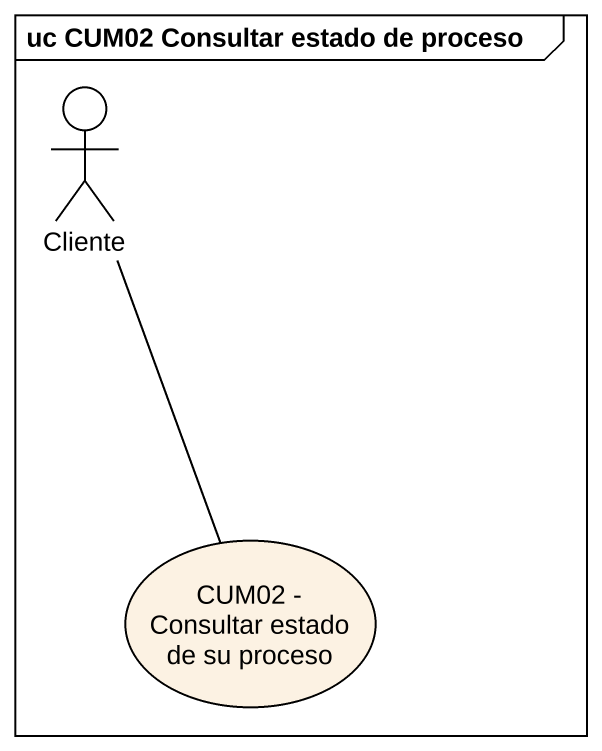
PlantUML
@startuml
mainframe uc CUM02 Consultar estado de proceso
actor Cliente
usecase "CUM02 - Consultar estado de su proceso" as CUM02_Consultar_estado_de
CUM02_Consultar_estado_de -up- Cliente
@enduml
